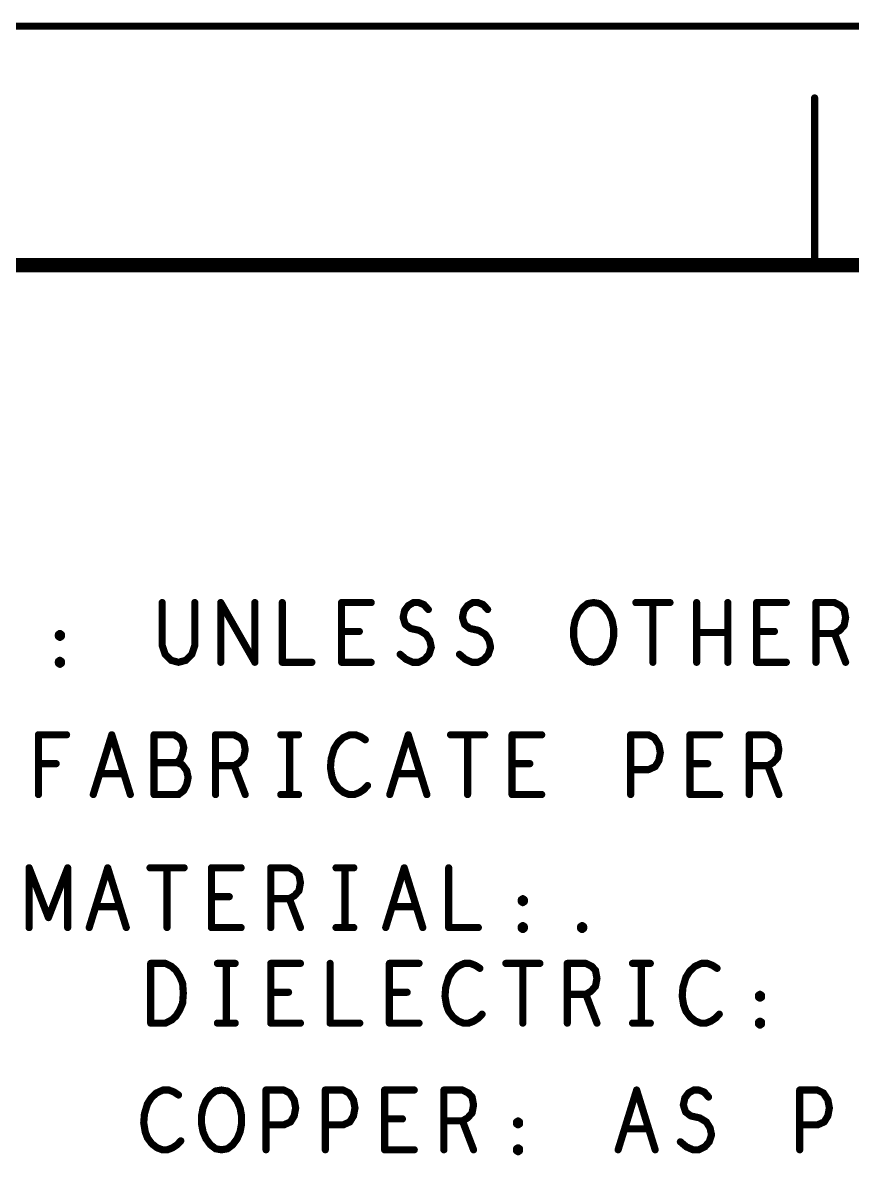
# Model space of a CAD drawing. Extents: x -14.2 to 19.9, y -5.2 to 16.9.
# Drawn here: x -11.556 to -9.821, y 14.49 to 16.86 of the extents above; entities that cross this region are included whole.
import ezdxf

# ---------------------------------------------------------------- set-up
doc = ezdxf.new("R2010")
doc.units = 0
doc.layers.get('0').update_dxf_attribs({"linetype": 'CONTINUOUS'})
doc.layers.add('FAB', color=2, linetype='CONTINUOUS')

# ---------------------------------------------------------------- blocks, each defined once
blk = doc.blocks.new('ROUND_105')
at = {"const_width": 0.0075}
blk.add_lwpolyline([(-0.00375, 0, 1), (0.00375, 0, 1)], format="xyb", close=True, dxfattribs=at)

msp = doc.modelspace()

# ---------------------------------------------------------------- linework, layer by layer
at = {"layer": 'FAB'}
for points, const_width in [([(-14.1499, 16.8528), (19.8501, 16.8528)], 0.015), ([(-9.8999, 16.3528), (-9.8999, 16.7028)], 0.015), ([(18.8501, 16.3528), (-13.1499, 16.3528)], 0.03), ([(-11.2642, 15.6468), (-11.2642, 15.5572)], 0.015), ([(-11.196, 15.5572), (-11.196, 15.6468)], 0.015), ([(-11.1417, 15.5218), (-11.1417, 15.6468)], 0.015), ([(-11.1417, 15.6468), (-11.0704, 15.5218)], 0.015), ([(-11.0704, 15.5218), (-11.0704, 15.6468)], 0.015), ([(-11.0131, 15.6468), (-11.0131, 15.5218)], 0.015), ([(-10.8891, 15.5218), (-10.8891, 15.6468)], 0.015), ([(-10.8891, 15.6468), (-10.8271, 15.6468)], 0.015), ([(-10.7573, 15.6301), (-10.7496, 15.6405)], 0.015), ([(-10.7496, 15.6405), (-10.7387, 15.6468)], 0.015), ([(-10.7387, 15.6468), (-10.7279, 15.6468)], 0.015), ([(-10.7279, 15.6468), (-10.717, 15.6426)], 0.015), ([(-10.717, 15.6426), (-10.7077, 15.6322)], 0.015), ([(-10.6333, 15.6301), (-10.6256, 15.6405)], 0.015), ([(-10.6256, 15.6405), (-10.6147, 15.6468)], 0.015), ([(-10.6147, 15.6468), (-10.6039, 15.6468)], 0.015), ([(-10.6039, 15.6468), (-10.593, 15.6426)], 0.015), ([(-10.593, 15.6426), (-10.5837, 15.6322)], 0.015), ([(-10.3946, 15.6239), (-10.3853, 15.6364)], 0.015), ([(-10.3853, 15.6364), (-10.3745, 15.6447)], 0.015), ([(-10.3745, 15.6447), (-10.3621, 15.6468)], 0.015), ([(-10.3621, 15.6468), (-10.3497, 15.6447)], 0.015), ([(-10.3497, 15.6447), (-10.3388, 15.6364)], 0.015), ([(-10.3388, 15.6364), (-10.3295, 15.6239)], 0.015), ([(-10.2737, 15.6468), (-10.2024, 15.6468)], 0.015), ([(-10.2381, 15.6468), (-10.2381, 15.5218)], 0.015), ([(-10.1466, 15.5218), (-10.1466, 15.6468)], 0.015), ([(-10.0815, 15.6468), (-10.0815, 15.5218)], 0.015), ([(-10.0211, 15.5218), (-10.0211, 15.6468)], 0.015), ([(-10.0211, 15.6468), (-9.9591, 15.6468)], 0.015), ([(-9.8971, 15.5218), (-9.8971, 15.6468)], 0.015), ([(-9.8971, 15.6468), (-9.8583, 15.6468)], 0.015), ([(-9.8583, 15.6468), (-9.8459, 15.6405)], 0.015), ([(-9.8459, 15.6405), (-9.8382, 15.6322)], 0.015), ([(-10.7604, 15.6155), (-10.7573, 15.6301)], 0.015), ([(-10.7558, 15.601), (-10.7604, 15.6155)], 0.015), ([(-10.6364, 15.6155), (-10.6333, 15.6301)], 0.015), ([(-10.6318, 15.601), (-10.6364, 15.6155)], 0.015), ([(-10.4008, 15.6093), (-10.3946, 15.6239)], 0.015), ([(-10.3295, 15.6239), (-10.3233, 15.6093)], 0.015), ([(-9.8382, 15.6322), (-9.8351, 15.6155)], 0.015), ([(-9.8351, 15.6155), (-9.8382, 15.5989)], 0.015), ([(-10.7449, 15.5926), (-10.7558, 15.601)], 0.015), ([(-10.7263, 15.5885), (-10.7449, 15.5926)], 0.015), ([(-10.7124, 15.5801), (-10.7263, 15.5885)], 0.015), ([(-10.6209, 15.5926), (-10.6318, 15.601)], 0.015), ([(-10.6023, 15.5885), (-10.6209, 15.5926)], 0.015), ([(-10.5884, 15.5801), (-10.6023, 15.5885)], 0.015), ([(-10.4039, 15.5926), (-10.4008, 15.6093)], 0.015), ([(-10.4039, 15.576), (-10.4039, 15.5926)], 0.015), ([(-10.3233, 15.6093), (-10.3202, 15.5926)], 0.015), ([(-10.3202, 15.5926), (-10.3202, 15.576)], 0.015), ([(-9.8475, 15.5885), (-9.8583, 15.5822)], 0.015), ([(-9.8382, 15.5989), (-9.8475, 15.5885)], 0.015), ([(-11.4812, 15.5801), (-11.4781, 15.5822)], 0.015), ([(-11.4812, 15.576), (-11.4812, 15.5801)], 0.015), ([(-11.4781, 15.5739), (-11.4812, 15.576)], 0.015), ([(-11.4781, 15.5822), (-11.475, 15.5801)], 0.015), ([(-11.475, 15.576), (-11.4781, 15.5739)], 0.015), ([(-11.475, 15.5801), (-11.475, 15.576)], 0.015), ([(-10.8519, 15.5864), (-10.8891, 15.5864)], 0.015), ([(-10.7046, 15.5676), (-10.7124, 15.5801)], 0.015), ([(-10.7015, 15.5531), (-10.7046, 15.5676)], 0.015), ([(-10.5806, 15.5676), (-10.5884, 15.5801)], 0.015), ([(-10.5775, 15.5531), (-10.5806, 15.5676)], 0.015), ([(-10.4008, 15.5593), (-10.4039, 15.576)], 0.015), ([(-10.3202, 15.576), (-10.3233, 15.5593)], 0.015), ([(-10.0815, 15.5843), (-10.1466, 15.5843)], 0.015), ([(-9.9839, 15.5864), (-10.0211, 15.5864)], 0.015), ([(-9.8583, 15.5822), (-9.8971, 15.5822)], 0.015), ([(-9.8583, 15.5822), (-9.8351, 15.5218)], 0.015), ([(-11.2642, 15.5572), (-11.258, 15.5385)], 0.015), ([(-11.2022, 15.5385), (-11.196, 15.5572)], 0.015), ([(-10.7062, 15.5385), (-10.7015, 15.5531)], 0.015), ([(-10.5822, 15.5385), (-10.5775, 15.5531)], 0.015), ([(-10.3946, 15.5447), (-10.4008, 15.5593)], 0.015), ([(-10.3853, 15.5322), (-10.3946, 15.5447)], 0.015), ([(-10.3295, 15.5447), (-10.3388, 15.5322)], 0.015), ([(-10.3233, 15.5593), (-10.3295, 15.5447)], 0.015), ([(-11.4812, 15.5239), (-11.4781, 15.526)], 0.015), ([(-11.4812, 15.5197), (-11.4812, 15.5239)], 0.015), ([(-11.4781, 15.5176), (-11.4812, 15.5197)], 0.015), ([(-11.4781, 15.526), (-11.475, 15.5239)], 0.015), ([(-11.475, 15.5197), (-11.4781, 15.5176)], 0.015), ([(-11.475, 15.5239), (-11.475, 15.5197)], 0.015), ([(-11.258, 15.5385), (-11.2456, 15.526)], 0.015), ([(-11.2456, 15.526), (-11.2301, 15.5218)], 0.015), ([(-11.2301, 15.5218), (-11.2146, 15.526)], 0.015), ([(-11.2146, 15.526), (-11.2022, 15.5385)], 0.015), ([(-11.0131, 15.5218), (-10.9511, 15.5218)], 0.015), ([(-10.8271, 15.5218), (-10.8891, 15.5218)], 0.015), ([(-10.7666, 15.5385), (-10.7542, 15.528)], 0.015), ([(-10.7542, 15.528), (-10.7403, 15.5218)], 0.015), ([(-10.7403, 15.5218), (-10.7279, 15.5218)], 0.015), ([(-10.7279, 15.5218), (-10.7155, 15.528)], 0.015), ([(-10.7155, 15.528), (-10.7062, 15.5385)], 0.015), ([(-10.6426, 15.5385), (-10.6302, 15.528)], 0.015), ([(-10.6302, 15.528), (-10.6163, 15.5218)], 0.015), ([(-10.6163, 15.5218), (-10.6039, 15.5218)], 0.015), ([(-10.6039, 15.5218), (-10.5915, 15.528)], 0.015), ([(-10.5915, 15.528), (-10.5822, 15.5385)], 0.015), ([(-10.3745, 15.5239), (-10.3853, 15.5322)], 0.015), ([(-10.3621, 15.5218), (-10.3745, 15.5239)], 0.015), ([(-10.3497, 15.5239), (-10.3621, 15.5218)], 0.015), ([(-10.3388, 15.5322), (-10.3497, 15.5239)], 0.015), ([(-9.9591, 15.5218), (-10.0211, 15.5218)], 0.015), ([(-11.523, 15.2451), (-11.523, 15.3701)], 0.015), ([(-11.523, 15.3701), (-11.4641, 15.3701)], 0.015), ([(-11.4083, 15.2451), (-11.3696, 15.3701)], 0.015), ([(-11.3696, 15.3701), (-11.3308, 15.2451)], 0.015), ([(-11.2394, 15.3701), (-11.2812, 15.3701)], 0.015), ([(-11.2812, 15.3701), (-11.2812, 15.2451)], 0.015), ([(-11.2285, 15.3639), (-11.2394, 15.3701)], 0.015), ([(-11.2223, 15.3555), (-11.2285, 15.3639)], 0.015), ([(-11.2192, 15.343), (-11.2223, 15.3555)], 0.015), ([(-11.1526, 15.2451), (-11.1526, 15.3701)], 0.015), ([(-11.1526, 15.3701), (-11.1138, 15.3701)], 0.015), ([(-11.1138, 15.3701), (-11.1014, 15.3639)], 0.015), ([(-11.1014, 15.3639), (-11.0937, 15.3555)], 0.015), ([(-11.0937, 15.3555), (-11.0906, 15.3389)], 0.015), ([(-11.0162, 15.3701), (-10.979, 15.3701)], 0.015), ([(-10.9976, 15.3701), (-10.9976, 15.2451)], 0.015), ([(-10.8968, 15.3535), (-10.9046, 15.341)], 0.015), ([(-10.886, 15.3639), (-10.8968, 15.3535)], 0.015), ([(-10.872, 15.3701), (-10.886, 15.3639)], 0.015), ([(-10.8596, 15.3701), (-10.872, 15.3701)], 0.015), ([(-10.8488, 15.366), (-10.8596, 15.3701)], 0.015), ([(-10.8395, 15.3597), (-10.8488, 15.366)], 0.015), ([(-10.7883, 15.2451), (-10.7496, 15.3701)], 0.015), ([(-10.7496, 15.3701), (-10.7108, 15.2451)], 0.015), ([(-10.6612, 15.3701), (-10.5899, 15.3701)], 0.015), ([(-10.6256, 15.3701), (-10.6256, 15.2451)], 0.015), ([(-10.5326, 15.2451), (-10.5326, 15.3701)], 0.015), ([(-10.5326, 15.3701), (-10.4706, 15.3701)], 0.015), ([(-10.2846, 15.2451), (-10.2846, 15.3701)], 0.015), ([(-10.2846, 15.3701), (-10.2474, 15.3701)], 0.015), ([(-10.2474, 15.3701), (-10.235, 15.3639)], 0.015), ([(-10.235, 15.3639), (-10.2257, 15.3493)], 0.015), ([(-10.1606, 15.2451), (-10.1606, 15.3701)], 0.015), ([(-10.1606, 15.3701), (-10.0986, 15.3701)], 0.015), ([(-10.0366, 15.2451), (-10.0366, 15.3701)], 0.015), ([(-10.0366, 15.3701), (-9.9978, 15.3701)], 0.015), ([(-9.9978, 15.3701), (-9.9854, 15.3639)], 0.015), ([(-9.9854, 15.3639), (-9.9777, 15.3555)], 0.015), ([(-9.9777, 15.3555), (-9.9746, 15.3389)], 0.015), ([(-11.227, 15.318), (-11.2223, 15.3285)], 0.015), ([(-11.2223, 15.3285), (-11.2192, 15.343)], 0.015), ([(-11.0906, 15.3389), (-11.0937, 15.3222)], 0.015), ([(-10.9046, 15.341), (-10.9108, 15.3201)], 0.015), ([(-10.2257, 15.3493), (-10.2226, 15.3326)], 0.015), ([(-10.2226, 15.3326), (-10.2257, 15.316)], 0.015), ([(-9.9746, 15.3389), (-9.9777, 15.3222)], 0.015), ([(-11.4858, 15.3097), (-11.523, 15.3097)], 0.015), ([(-11.2332, 15.3118), (-11.2812, 15.3118)], 0.015), ([(-11.2332, 15.3118), (-11.227, 15.318)], 0.015), ([(-11.2223, 15.3076), (-11.2332, 15.3118)], 0.015), ([(-11.213, 15.2951), (-11.2223, 15.3076)], 0.015), ([(-11.1138, 15.3055), (-11.1526, 15.3055)], 0.015), ([(-11.103, 15.3118), (-11.1138, 15.3055)], 0.015), ([(-11.1138, 15.3055), (-11.0906, 15.2451)], 0.015), ([(-11.0937, 15.3222), (-11.103, 15.3118)], 0.015), ([(-10.9108, 15.3201), (-10.9123, 15.3014)], 0.015), ([(-10.4954, 15.3097), (-10.5326, 15.3097)], 0.015), ([(-10.2334, 15.3035), (-10.2474, 15.2972)], 0.015), ([(-10.2257, 15.316), (-10.2334, 15.3035)], 0.015), ([(-10.1234, 15.3097), (-10.1606, 15.3097)], 0.015), ([(-9.9978, 15.3055), (-10.0366, 15.3055)], 0.015), ([(-9.987, 15.3118), (-9.9978, 15.3055)], 0.015), ([(-9.9978, 15.3055), (-9.9746, 15.2451)], 0.015), ([(-9.9777, 15.3222), (-9.987, 15.3118)], 0.015), ([(-11.3448, 15.2889), (-11.3944, 15.2889)], 0.015), ([(-11.2099, 15.2805), (-11.213, 15.2951)], 0.015), ([(-11.213, 15.266), (-11.2099, 15.2805)], 0.015), ([(-10.9123, 15.3014), (-10.9092, 15.2826)], 0.015), ([(-10.9092, 15.2826), (-10.9046, 15.2701)], 0.015), ([(-10.7248, 15.2889), (-10.7744, 15.2889)], 0.015), ([(-10.2474, 15.2972), (-10.2846, 15.2972)], 0.015), ([(-11.2192, 15.2535), (-11.213, 15.266)], 0.015), ([(-10.9046, 15.2701), (-10.8953, 15.2576)], 0.015), ([(-10.8953, 15.2576), (-10.8844, 15.2493)], 0.015), ([(-10.8426, 15.2555), (-10.8348, 15.2639)], 0.015), ([(-11.2812, 15.2451), (-11.2301, 15.2451)], 0.015), ([(-11.2301, 15.2451), (-11.2192, 15.2535)], 0.015), ([(-11.0162, 15.2451), (-10.979, 15.2451)], 0.015), ([(-10.8844, 15.2493), (-10.8736, 15.2451)], 0.015), ([(-10.8736, 15.2451), (-10.8627, 15.2451)], 0.015), ([(-10.8627, 15.2451), (-10.8519, 15.2493)], 0.015), ([(-10.8519, 15.2493), (-10.8426, 15.2555)], 0.015), ([(-10.4706, 15.2451), (-10.5326, 15.2451)], 0.015), ([(-10.0986, 15.2451), (-10.1606, 15.2451)], 0.015), ([(-11.5424, 14.9668), (-11.5424, 15.0918)], 0.015), ([(-11.5424, 15.0918), (-11.5021, 14.9876)], 0.015), ([(-11.5021, 14.9876), (-11.4618, 15.0918)], 0.015), ([(-11.4618, 15.0918), (-11.4618, 14.9668)], 0.015), ([(-11.4168, 14.9668), (-11.3781, 15.0918)], 0.015), ([(-11.3781, 15.0918), (-11.3393, 14.9668)], 0.015), ([(-11.2897, 15.0918), (-11.2184, 15.0918)], 0.015), ([(-11.2541, 15.0918), (-11.2541, 14.9668)], 0.015), ([(-11.1611, 14.9668), (-11.1611, 15.0918)], 0.015), ([(-11.1611, 15.0918), (-11.0991, 15.0918)], 0.015), ([(-11.0371, 14.9668), (-11.0371, 15.0918)], 0.015), ([(-11.0371, 15.0918), (-10.9983, 15.0918)], 0.015), ([(-10.9983, 15.0918), (-10.9859, 15.0855)], 0.015), ([(-10.9007, 15.0918), (-10.8635, 15.0918)], 0.015), ([(-10.8821, 15.0918), (-10.8821, 14.9668)], 0.015), ([(-10.7968, 14.9668), (-10.7581, 15.0918)], 0.015), ([(-10.7581, 15.0918), (-10.7193, 14.9668)], 0.015), ([(-10.6651, 15.0918), (-10.6651, 14.9668)], 0.015), ([(-10.9859, 15.0855), (-10.9782, 15.0772)], 0.015), ([(-10.9782, 15.0772), (-10.9751, 15.0605)], 0.015), ([(-10.9782, 15.0439), (-10.9875, 15.0335)], 0.015), ([(-10.9751, 15.0605), (-10.9782, 15.0439)], 0.015), ([(-11.1239, 15.0314), (-11.1611, 15.0314)], 0.015), ([(-10.9983, 15.0272), (-11.0371, 15.0272)], 0.015), ([(-10.9875, 15.0335), (-10.9983, 15.0272)], 0.015), ([(-10.9983, 15.0272), (-10.9751, 14.9668)], 0.015), ([(-10.5132, 15.0251), (-10.5101, 15.0272)], 0.015), ([(-10.5132, 15.021), (-10.5132, 15.0251)], 0.015), ([(-10.5101, 15.0189), (-10.5132, 15.021)], 0.015), ([(-10.5101, 15.0272), (-10.507, 15.0251)], 0.015), ([(-10.507, 15.021), (-10.5101, 15.0189)], 0.015), ([(-10.507, 15.0251), (-10.507, 15.021)], 0.015), ([(-11.3533, 15.0105), (-11.4029, 15.0105)], 0.015), ([(-10.7333, 15.0105), (-10.7829, 15.0105)], 0.015), ([(-11.0991, 14.9668), (-11.1611, 14.9668)], 0.015), ([(-10.9007, 14.9668), (-10.8635, 14.9668)], 0.015), ([(-10.6651, 14.9668), (-10.6031, 14.9668)], 0.015), ([(-10.5132, 14.9689), (-10.5101, 14.971)], 0.015), ([(-10.5132, 14.9647), (-10.5132, 14.9689)], 0.015), ([(-10.5101, 14.9626), (-10.5132, 14.9647)], 0.015), ([(-10.5101, 14.971), (-10.507, 14.9689)], 0.015), ([(-10.507, 14.9647), (-10.5101, 14.9626)], 0.015), ([(-10.507, 14.9689), (-10.507, 14.9647)], 0.015), ([(-10.3892, 14.9689), (-10.3861, 14.971)], 0.015), ([(-10.3892, 14.9647), (-10.3892, 14.9689)], 0.015), ([(-10.3861, 14.9626), (-10.3892, 14.9647)], 0.015), ([(-10.3861, 14.971), (-10.383, 14.9689)], 0.015), ([(-10.383, 14.9647), (-10.3861, 14.9626)], 0.015), ([(-10.383, 14.9689), (-10.383, 14.9647)], 0.015), ([(-11.2882, 14.7668), (-11.2882, 14.8918)], 0.015), ([(-11.2882, 14.8918), (-11.2572, 14.8918)], 0.015), ([(-11.2572, 14.8918), (-11.2448, 14.8855)], 0.015), ([(-11.2448, 14.8855), (-11.2355, 14.8772)], 0.015), ([(-11.2355, 14.8772), (-11.2277, 14.8647)], 0.015), ([(-11.1487, 14.8918), (-11.1115, 14.8918)], 0.015), ([(-11.1301, 14.8918), (-11.1301, 14.7668)], 0.015), ([(-11.0371, 14.7668), (-11.0371, 14.8918)], 0.015), ([(-11.0371, 14.8918), (-10.9751, 14.8918)], 0.015), ([(-10.9131, 14.8918), (-10.9131, 14.7668)], 0.015), ([(-10.7891, 14.7668), (-10.7891, 14.8918)], 0.015), ([(-10.7891, 14.8918), (-10.7271, 14.8918)], 0.015), ([(-10.6465, 14.8855), (-10.6573, 14.8751)], 0.015), ([(-10.6325, 14.8918), (-10.6465, 14.8855)], 0.015), ([(-10.6201, 14.8918), (-10.6325, 14.8918)], 0.015), ([(-10.6093, 14.8876), (-10.6201, 14.8918)], 0.015), ([(-10.6, 14.8814), (-10.6093, 14.8876)], 0.015), ([(-10.5457, 14.8918), (-10.4744, 14.8918)], 0.015), ([(-10.5101, 14.8918), (-10.5101, 14.7668)], 0.015), ([(-10.4171, 14.7668), (-10.4171, 14.8918)], 0.015), ([(-10.4171, 14.8918), (-10.3783, 14.8918)], 0.015), ([(-10.3783, 14.8918), (-10.3659, 14.8855)], 0.015), ([(-10.3659, 14.8855), (-10.3582, 14.8772)], 0.015), ([(-10.3582, 14.8772), (-10.3551, 14.8605)], 0.015), ([(-10.2807, 14.8918), (-10.2435, 14.8918)], 0.015), ([(-10.2621, 14.8918), (-10.2621, 14.7668)], 0.015), ([(-10.1505, 14.8855), (-10.1613, 14.8751)], 0.015), ([(-10.1365, 14.8918), (-10.1505, 14.8855)], 0.015), ([(-10.1241, 14.8918), (-10.1365, 14.8918)], 0.015), ([(-10.1133, 14.8876), (-10.1241, 14.8918)], 0.015), ([(-10.104, 14.8814), (-10.1133, 14.8876)], 0.015), ([(-11.2277, 14.8647), (-11.2215, 14.8501)], 0.015), ([(-10.6651, 14.8626), (-10.6713, 14.8418)], 0.015), ([(-10.6573, 14.8751), (-10.6651, 14.8626)], 0.015), ([(-10.3551, 14.8605), (-10.3582, 14.8439)], 0.015), ([(-10.1691, 14.8626), (-10.1753, 14.8418)], 0.015), ([(-10.1613, 14.8751), (-10.1691, 14.8626)], 0.015), ([(-11.2215, 14.8501), (-11.22, 14.8293)], 0.015), ([(-10.9999, 14.8314), (-11.0371, 14.8314)], 0.015), ([(-10.7519, 14.8314), (-10.7891, 14.8314)], 0.015), ([(-10.6713, 14.8418), (-10.6728, 14.823)], 0.015), ([(-10.3675, 14.8335), (-10.3783, 14.8272)], 0.015), ([(-10.3582, 14.8439), (-10.3675, 14.8335)], 0.015), ([(-10.1753, 14.8418), (-10.1768, 14.823)], 0.015), ([(-11.2215, 14.8085), (-11.2277, 14.7939)], 0.015), ([(-11.22, 14.8293), (-11.2215, 14.8085)], 0.015), ([(-10.6728, 14.823), (-10.6697, 14.8043)], 0.015), ([(-10.3783, 14.8272), (-10.4171, 14.8272)], 0.015), ([(-10.3783, 14.8272), (-10.3551, 14.7668)], 0.015), ([(-10.1768, 14.823), (-10.1737, 14.8043)], 0.015), ([(-10.0172, 14.8251), (-10.0141, 14.8272)], 0.015), ([(-10.0172, 14.821), (-10.0172, 14.8251)], 0.015), ([(-10.0141, 14.8189), (-10.0172, 14.821)], 0.015), ([(-10.0141, 14.8272), (-10.011, 14.8251)], 0.015), ([(-10.011, 14.821), (-10.0141, 14.8189)], 0.015), ([(-10.011, 14.8251), (-10.011, 14.821)], 0.015), ([(-11.2277, 14.7939), (-11.2355, 14.7814)], 0.015), ([(-10.6697, 14.8043), (-10.6651, 14.7918)], 0.015), ([(-10.6651, 14.7918), (-10.6558, 14.7793)], 0.015), ([(-10.6031, 14.7772), (-10.5953, 14.7855)], 0.015), ([(-10.1737, 14.8043), (-10.1691, 14.7918)], 0.015), ([(-10.1691, 14.7918), (-10.1598, 14.7793)], 0.015), ([(-10.1071, 14.7772), (-10.0993, 14.7855)], 0.015), ([(-11.2572, 14.7668), (-11.2882, 14.7668)], 0.015), ([(-11.2448, 14.773), (-11.2572, 14.7668)], 0.015), ([(-11.2355, 14.7814), (-11.2448, 14.773)], 0.015), ([(-11.1487, 14.7668), (-11.1115, 14.7668)], 0.015), ([(-10.9751, 14.7668), (-11.0371, 14.7668)], 0.015), ([(-10.9131, 14.7668), (-10.8511, 14.7668)], 0.015), ([(-10.7271, 14.7668), (-10.7891, 14.7668)], 0.015), ([(-10.6558, 14.7793), (-10.6449, 14.771)], 0.015), ([(-10.6449, 14.771), (-10.6341, 14.7668)], 0.015), ([(-10.6341, 14.7668), (-10.6232, 14.7668)], 0.015), ([(-10.6232, 14.7668), (-10.6124, 14.771)], 0.015), ([(-10.6124, 14.771), (-10.6031, 14.7772)], 0.015), ([(-10.2807, 14.7668), (-10.2435, 14.7668)], 0.015), ([(-10.1598, 14.7793), (-10.1489, 14.771)], 0.015), ([(-10.1489, 14.771), (-10.1381, 14.7668)], 0.015), ([(-10.1381, 14.7668), (-10.1272, 14.7668)], 0.015), ([(-10.1272, 14.7668), (-10.1164, 14.771)], 0.015), ([(-10.1164, 14.771), (-10.1071, 14.7772)], 0.015), ([(-10.0172, 14.7689), (-10.0141, 14.771)], 0.015), ([(-10.0172, 14.7647), (-10.0172, 14.7689)], 0.015), ([(-10.0141, 14.7626), (-10.0172, 14.7647)], 0.015), ([(-10.0141, 14.771), (-10.011, 14.7689)], 0.015), ([(-10.011, 14.7647), (-10.0141, 14.7626)], 0.015), ([(-10.011, 14.7689), (-10.011, 14.7647)], 0.015), ([(-11.2765, 14.6205), (-11.2873, 14.6101)], 0.015), ([(-11.2625, 14.6268), (-11.2765, 14.6205)], 0.015), ([(-11.2501, 14.6268), (-11.2625, 14.6268)], 0.015), ([(-11.2393, 14.6226), (-11.2501, 14.6268)], 0.015), ([(-11.23, 14.6164), (-11.2393, 14.6226)], 0.015), ([(-11.1726, 14.6039), (-11.1633, 14.6164)], 0.015), ([(-11.1633, 14.6164), (-11.1525, 14.6247)], 0.015), ([(-11.1525, 14.6247), (-11.1401, 14.6268)], 0.015), ([(-11.1401, 14.6268), (-11.1277, 14.6247)], 0.015), ([(-11.1277, 14.6247), (-11.1168, 14.6164)], 0.015), ([(-11.1168, 14.6164), (-11.1075, 14.6039)], 0.015), ([(-11.0471, 14.5018), (-11.0471, 14.6268)], 0.015), ([(-11.0471, 14.6268), (-11.0099, 14.6268)], 0.015), ([(-11.0099, 14.6268), (-10.9975, 14.6205)], 0.015), ([(-10.9975, 14.6205), (-10.9882, 14.606)], 0.015), ([(-10.9231, 14.5018), (-10.9231, 14.6268)], 0.015), ([(-10.9231, 14.6268), (-10.8859, 14.6268)], 0.015), ([(-10.8859, 14.6268), (-10.8735, 14.6205)], 0.015), ([(-10.8735, 14.6205), (-10.8642, 14.606)], 0.015), ([(-10.7991, 14.5018), (-10.7991, 14.6268)], 0.015), ([(-10.7991, 14.6268), (-10.7371, 14.6268)], 0.015), ([(-10.6751, 14.5018), (-10.6751, 14.6268)], 0.015), ([(-10.6751, 14.6268), (-10.6363, 14.6268)], 0.015), ([(-10.6363, 14.6268), (-10.6239, 14.6205)], 0.015), ([(-10.6239, 14.6205), (-10.6162, 14.6122)], 0.015), ([(-10.3108, 14.5018), (-10.2721, 14.6268)], 0.015), ([(-10.2721, 14.6268), (-10.2333, 14.5018)], 0.015), ([(-10.1713, 14.6101), (-10.1636, 14.6205)], 0.015), ([(-10.1636, 14.6205), (-10.1527, 14.6268)], 0.015), ([(-10.1527, 14.6268), (-10.1419, 14.6268)], 0.015), ([(-10.1419, 14.6268), (-10.131, 14.6226)], 0.015), ([(-10.131, 14.6226), (-10.1217, 14.6122)], 0.015), ([(-9.9311, 14.5018), (-9.9311, 14.6268)], 0.015), ([(-9.9311, 14.6268), (-9.8939, 14.6268)], 0.015), ([(-9.8939, 14.6268), (-9.8815, 14.6205)], 0.015), ([(-9.8815, 14.6205), (-9.8722, 14.606)], 0.015), ([(-11.2951, 14.5976), (-11.3013, 14.5768)], 0.015), ([(-11.2873, 14.6101), (-11.2951, 14.5976)], 0.015), ([(-11.1788, 14.5893), (-11.1726, 14.6039)], 0.015), ([(-11.1075, 14.6039), (-11.1013, 14.5893)], 0.015), ([(-10.9882, 14.606), (-10.9851, 14.5893)], 0.015), ([(-10.8642, 14.606), (-10.8611, 14.5893)], 0.015), ([(-10.6162, 14.6122), (-10.6131, 14.5955)], 0.015), ([(-10.6131, 14.5955), (-10.6162, 14.5789)], 0.015), ([(-10.1744, 14.5955), (-10.1713, 14.6101)], 0.015), ([(-10.1698, 14.581), (-10.1744, 14.5955)], 0.015), ([(-9.8722, 14.606), (-9.8691, 14.5893)], 0.015), ([(-11.3013, 14.5768), (-11.3028, 14.558)], 0.015), ([(-11.1819, 14.5726), (-11.1788, 14.5893)], 0.015), ([(-11.1819, 14.556), (-11.1819, 14.5726)], 0.015), ([(-11.1013, 14.5893), (-11.0982, 14.5726)], 0.015), ([(-11.0982, 14.5726), (-11.0982, 14.556)], 0.015), ([(-10.9882, 14.5726), (-10.9959, 14.5601)], 0.015), ([(-10.9851, 14.5893), (-10.9882, 14.5726)], 0.015), ([(-10.8642, 14.5726), (-10.8719, 14.5601)], 0.015), ([(-10.8611, 14.5893), (-10.8642, 14.5726)], 0.015), ([(-10.6162, 14.5789), (-10.6255, 14.5685)], 0.015), ([(-10.1589, 14.5726), (-10.1698, 14.581)], 0.015), ([(-10.1403, 14.5685), (-10.1589, 14.5726)], 0.015), ([(-9.8722, 14.5726), (-9.8799, 14.5601)], 0.015), ([(-9.8691, 14.5893), (-9.8722, 14.5726)], 0.015), ([(-11.3028, 14.558), (-11.2997, 14.5393)], 0.015), ([(-11.1788, 14.5393), (-11.1819, 14.556)], 0.015), ([(-11.0982, 14.556), (-11.1013, 14.5393)], 0.015), ([(-11.0099, 14.5539), (-11.0471, 14.5539)], 0.015), ([(-10.9959, 14.5601), (-11.0099, 14.5539)], 0.015), ([(-10.8859, 14.5539), (-10.9231, 14.5539)], 0.015), ([(-10.8719, 14.5601), (-10.8859, 14.5539)], 0.015), ([(-10.7619, 14.5664), (-10.7991, 14.5664)], 0.015), ([(-10.6363, 14.5622), (-10.6751, 14.5622)], 0.015), ([(-10.6255, 14.5685), (-10.6363, 14.5622)], 0.015), ([(-10.6363, 14.5622), (-10.6131, 14.5018)], 0.015), ([(-10.5232, 14.5601), (-10.5201, 14.5622)], 0.015), ([(-10.5232, 14.556), (-10.5232, 14.5601)], 0.015), ([(-10.5201, 14.5539), (-10.5232, 14.556)], 0.015), ([(-10.5201, 14.5622), (-10.517, 14.5601)], 0.015), ([(-10.517, 14.556), (-10.5201, 14.5539)], 0.015), ([(-10.517, 14.5601), (-10.517, 14.556)], 0.015), ([(-10.2473, 14.5455), (-10.2969, 14.5455)], 0.015), ([(-10.1264, 14.5601), (-10.1403, 14.5685)], 0.015), ([(-10.1186, 14.5476), (-10.1264, 14.5601)], 0.015), ([(-10.1155, 14.5331), (-10.1186, 14.5476)], 0.015), ([(-9.8939, 14.5539), (-9.9311, 14.5539)], 0.015), ([(-9.8799, 14.5601), (-9.8939, 14.5539)], 0.015), ([(-11.2997, 14.5393), (-11.2951, 14.5268)], 0.015), ([(-11.2951, 14.5268), (-11.2858, 14.5143)], 0.015), ([(-11.1726, 14.5247), (-11.1788, 14.5393)], 0.015), ([(-11.1633, 14.5122), (-11.1726, 14.5247)], 0.015), ([(-11.1075, 14.5247), (-11.1168, 14.5122)], 0.015), ([(-11.1013, 14.5393), (-11.1075, 14.5247)], 0.015), ([(-10.1202, 14.5185), (-10.1155, 14.5331)], 0.015), ([(-11.2858, 14.5143), (-11.2749, 14.506)], 0.015), ([(-11.2749, 14.506), (-11.2641, 14.5018)], 0.015), ([(-11.2641, 14.5018), (-11.2532, 14.5018)], 0.015), ([(-11.2532, 14.5018), (-11.2424, 14.506)], 0.015), ([(-11.2424, 14.506), (-11.2331, 14.5122)], 0.015), ([(-11.2331, 14.5122), (-11.2253, 14.5205)], 0.015), ([(-11.1525, 14.5039), (-11.1633, 14.5122)], 0.015), ([(-11.1401, 14.5018), (-11.1525, 14.5039)], 0.015), ([(-11.1277, 14.5039), (-11.1401, 14.5018)], 0.015), ([(-11.1168, 14.5122), (-11.1277, 14.5039)], 0.015), ([(-10.7371, 14.5018), (-10.7991, 14.5018)], 0.015), ([(-10.5232, 14.5039), (-10.5201, 14.506)], 0.015), ([(-10.5232, 14.4997), (-10.5232, 14.5039)], 0.015), ([(-10.5201, 14.4976), (-10.5232, 14.4997)], 0.015), ([(-10.5201, 14.506), (-10.517, 14.5039)], 0.015), ([(-10.517, 14.4997), (-10.5201, 14.4976)], 0.015), ([(-10.517, 14.5039), (-10.517, 14.4997)], 0.015), ([(-10.1806, 14.5185), (-10.1682, 14.508)], 0.015), ([(-10.1682, 14.508), (-10.1543, 14.5018)], 0.015), ([(-10.1543, 14.5018), (-10.1419, 14.5018)], 0.015), ([(-10.1419, 14.5018), (-10.1295, 14.508)], 0.015), ([(-10.1295, 14.508), (-10.1202, 14.5185)], 0.015)]:
    msp.add_lwpolyline(points, dxfattribs=dict(at, const_width=const_width))

# ---------------------------------------------------------------- block references
for p in [(-9.8999, 16.7028), (-9.8999, 16.3528), (-11.2642, 15.6468), (-11.196, 15.6468), (-11.1417, 15.6468), (-11.1417, 15.6468), (-11.0704, 15.6468), (-11.0131, 15.6468), (-10.8891, 15.6468), (-10.8891, 15.6468), (-10.8271, 15.6468), (-10.7496, 15.6405), (-10.7496, 15.6405), (-10.7387, 15.6468), (-10.7387, 15.6468), (-10.7279, 15.6468), (-10.7279, 15.6468), (-10.717, 15.6426), (-10.717, 15.6426), (-10.6256, 15.6405), (-10.6256, 15.6405), (-10.6147, 15.6468), (-10.6147, 15.6468), (-10.6039, 15.6468), (-10.6039, 15.6468), (-10.593, 15.6426), (-10.593, 15.6426), (-10.3853, 15.6364), (-10.3853, 15.6364), (-10.3745, 15.6447), (-10.3745, 15.6447), (-10.3621, 15.6468), (-10.3621, 15.6468), (-10.3497, 15.6447), (-10.3497, 15.6447), (-10.3388, 15.6364), (-10.3388, 15.6364), (-10.2737, 15.6468), (-10.2381, 15.6468), (-10.2024, 15.6468), (-10.1466, 15.6468), (-10.0815, 15.6468), (-10.0211, 15.6468), (-10.0211, 15.6468), (-9.9591, 15.6468), (-9.8971, 15.6468), (-9.8971, 15.6468), (-9.8583, 15.6468), (-9.8583, 15.6468), (-9.8459, 15.6405), (-9.8459, 15.6405), (-10.7604, 15.6155), (-10.7604, 15.6155), (-10.7573, 15.6301), (-10.7573, 15.6301), (-10.7077, 15.6322), (-10.6364, 15.6155), (-10.6364, 15.6155), (-10.6333, 15.6301), (-10.6333, 15.6301), (-10.5837, 15.6322), (-10.3946, 15.6239), (-10.3946, 15.6239), (-10.3295, 15.6239), (-10.3295, 15.6239), (-9.8382, 15.6322), (-9.8382, 15.6322), (-9.8351, 15.6155), (-9.8351, 15.6155), (-10.7558, 15.601), (-10.7558, 15.601), (-10.7449, 15.5926), (-10.7449, 15.5926), (-10.7263, 15.5885), (-10.7263, 15.5885), (-10.6318, 15.601), (-10.6318, 15.601), (-10.6209, 15.5926), (-10.6209, 15.5926), (-10.6023, 15.5885), (-10.6023, 15.5885), (-10.4039, 15.5926), (-10.4039, 15.5926), (-10.4008, 15.6093), (-10.4008, 15.6093), (-10.3233, 15.6093), (-10.3233, 15.6093), (-10.3202, 15.5926), (-10.3202, 15.5926), (-9.8475, 15.5885), (-9.8475, 15.5885), (-9.8382, 15.5989), (-9.8382, 15.5989), (-11.4812, 15.5801), (-11.4812, 15.5801), (-11.4812, 15.576), (-11.4812, 15.576), (-11.4781, 15.5822), (-11.4781, 15.5822), (-11.4781, 15.5739), (-11.4781, 15.5739), (-11.475, 15.5801), (-11.475, 15.5801), (-11.475, 15.576), (-11.475, 15.576), (-10.8891, 15.5864), (-10.8519, 15.5864), (-10.7124, 15.5801), (-10.7124, 15.5801), (-10.7046, 15.5676), (-10.7046, 15.5676), (-10.5884, 15.5801), (-10.5884, 15.5801), (-10.5806, 15.5676), (-10.5806, 15.5676), (-10.4039, 15.576), (-10.4039, 15.576), (-10.3202, 15.576), (-10.3202, 15.576), (-10.1466, 15.5843), (-10.0815, 15.5843), (-10.0211, 15.5864), (-9.9839, 15.5864), (-9.8971, 15.5822), (-9.8583, 15.5822), (-9.8583, 15.5822), (-9.8583, 15.5822), (-11.2642, 15.5572), (-11.2642, 15.5572), (-11.196, 15.5572), (-11.196, 15.5572), (-10.7015, 15.5531), (-10.7015, 15.5531), (-10.5775, 15.5531), (-10.5775, 15.5531), (-10.4008, 15.5593), (-10.4008, 15.5593), (-10.3946, 15.5447), (-10.3946, 15.5447), (-10.3295, 15.5447), (-10.3295, 15.5447), (-10.3233, 15.5593), (-10.3233, 15.5593), (-11.4812, 15.5239), (-11.4812, 15.5239), (-11.4812, 15.5197), (-11.4812, 15.5197), (-11.4781, 15.526), (-11.4781, 15.526), (-11.4781, 15.5176), (-11.4781, 15.5176), (-11.475, 15.5239), (-11.475, 15.5239), (-11.475, 15.5197), (-11.475, 15.5197), (-11.258, 15.5385), (-11.258, 15.5385), (-11.2456, 15.526), (-11.2456, 15.526), (-11.2301, 15.5218), (-11.2301, 15.5218), (-11.2146, 15.526), (-11.2146, 15.526), (-11.2022, 15.5385), (-11.2022, 15.5385), (-11.1417, 15.5218), (-11.0704, 15.5218), (-11.0704, 15.5218), (-11.0131, 15.5218), (-11.0131, 15.5218), (-10.9511, 15.5218), (-10.8891, 15.5218), (-10.8891, 15.5218), (-10.8271, 15.5218), (-10.7666, 15.5385), (-10.7542, 15.528), (-10.7542, 15.528), (-10.7403, 15.5218), (-10.7403, 15.5218), (-10.7279, 15.5218), (-10.7279, 15.5218), (-10.7155, 15.528), (-10.7155, 15.528), (-10.7062, 15.5385), (-10.7062, 15.5385), (-10.6426, 15.5385), (-10.6302, 15.528), (-10.6302, 15.528), (-10.6163, 15.5218), (-10.6163, 15.5218), (-10.6039, 15.5218), (-10.6039, 15.5218), (-10.5915, 15.528), (-10.5915, 15.528), (-10.5822, 15.5385), (-10.5822, 15.5385), (-10.3853, 15.5322), (-10.3853, 15.5322), (-10.3745, 15.5239), (-10.3745, 15.5239), (-10.3621, 15.5218), (-10.3621, 15.5218), (-10.3497, 15.5239), (-10.3497, 15.5239), (-10.3388, 15.5322), (-10.3388, 15.5322), (-10.2381, 15.5218), (-10.1466, 15.5218), (-10.0815, 15.5218), (-10.0211, 15.5218), (-10.0211, 15.5218), (-9.9591, 15.5218), (-9.8971, 15.5218), (-9.8351, 15.5218), (-11.523, 15.3701), (-11.523, 15.3701), (-11.4641, 15.3701), (-11.3696, 15.3701), (-11.3696, 15.3701), (-11.2812, 15.3701), (-11.2812, 15.3701), (-11.2394, 15.3701), (-11.2394, 15.3701), (-11.2285, 15.3639), (-11.2285, 15.3639), (-11.2223, 15.3555), (-11.2223, 15.3555), (-11.1526, 15.3701), (-11.1526, 15.3701), (-11.1138, 15.3701), (-11.1138, 15.3701), (-11.1014, 15.3639), (-11.1014, 15.3639), (-11.0937, 15.3555), (-11.0937, 15.3555), (-11.0162, 15.3701), (-10.9976, 15.3701), (-10.979, 15.3701), (-10.8968, 15.3535), (-10.8968, 15.3535), (-10.886, 15.3639), (-10.886, 15.3639), (-10.872, 15.3701), (-10.872, 15.3701), (-10.8596, 15.3701), (-10.8596, 15.3701), (-10.8488, 15.366), (-10.8488, 15.366), (-10.8395, 15.3597), (-10.7496, 15.3701), (-10.7496, 15.3701), (-10.6612, 15.3701), (-10.6256, 15.3701), (-10.5899, 15.3701), (-10.5326, 15.3701), (-10.5326, 15.3701), (-10.4706, 15.3701), (-10.2846, 15.3701), (-10.2846, 15.3701), (-10.2474, 15.3701), (-10.2474, 15.3701), (-10.235, 15.3639), (-10.235, 15.3639), (-10.1606, 15.3701), (-10.1606, 15.3701), (-10.0986, 15.3701), (-10.0366, 15.3701), (-10.0366, 15.3701), (-9.9978, 15.3701), (-9.9978, 15.3701), (-9.9854, 15.3639), (-9.9854, 15.3639), (-9.9777, 15.3555), (-9.9777, 15.3555), (-11.2223, 15.3285), (-11.2223, 15.3285), (-11.2192, 15.343), (-11.2192, 15.343), (-11.0906, 15.3389), (-11.0906, 15.3389), (-10.9046, 15.341), (-10.9046, 15.341), (-10.2257, 15.3493), (-10.2257, 15.3493), (-10.2226, 15.3326), (-10.2226, 15.3326), (-9.9746, 15.3389), (-9.9746, 15.3389), (-11.523, 15.3097), (-11.4858, 15.3097), (-11.2812, 15.3118), (-11.2332, 15.3118), (-11.2332, 15.3118), (-11.2332, 15.3118), (-11.227, 15.318), (-11.227, 15.318), (-11.2223, 15.3076), (-11.2223, 15.3076), (-11.1526, 15.3055), (-11.1138, 15.3055), (-11.1138, 15.3055), (-11.1138, 15.3055), (-11.103, 15.3118), (-11.103, 15.3118), (-11.0937, 15.3222), (-11.0937, 15.3222), (-10.9108, 15.3201), (-10.9108, 15.3201), (-10.5326, 15.3097), (-10.4954, 15.3097), (-10.2334, 15.3035), (-10.2334, 15.3035), (-10.2257, 15.316), (-10.2257, 15.316), (-10.1606, 15.3097), (-10.1234, 15.3097), (-10.0366, 15.3055), (-9.9978, 15.3055), (-9.9978, 15.3055), (-9.9978, 15.3055), (-9.987, 15.3118), (-9.987, 15.3118), (-9.9777, 15.3222), (-9.9777, 15.3222), (-11.3944, 15.2889), (-11.3448, 15.2889), (-11.213, 15.2951), (-11.213, 15.2951), (-11.2099, 15.2805), (-11.2099, 15.2805), (-10.9123, 15.3014), (-10.9123, 15.3014), (-10.9092, 15.2826), (-10.9092, 15.2826), (-10.7744, 15.2889), (-10.7248, 15.2889), (-10.2846, 15.2972), (-10.2474, 15.2972), (-10.2474, 15.2972), (-11.213, 15.266), (-11.213, 15.266), (-10.9046, 15.2701), (-10.9046, 15.2701), (-10.8953, 15.2576), (-10.8953, 15.2576), (-10.8348, 15.2639), (-11.523, 15.2451), (-11.4083, 15.2451), (-11.3308, 15.2451), (-11.2812, 15.2451), (-11.2812, 15.2451), (-11.2301, 15.2451), (-11.2301, 15.2451), (-11.2192, 15.2535), (-11.2192, 15.2535), (-11.1526, 15.2451), (-11.0906, 15.2451), (-11.0162, 15.2451), (-10.9976, 15.2451), (-10.979, 15.2451), (-10.8844, 15.2493), (-10.8844, 15.2493), (-10.8736, 15.2451), (-10.8736, 15.2451), (-10.8627, 15.2451), (-10.8627, 15.2451), (-10.8519, 15.2493), (-10.8519, 15.2493), (-10.8426, 15.2555), (-10.8426, 15.2555), (-10.7883, 15.2451), (-10.7108, 15.2451), (-10.6256, 15.2451), (-10.5326, 15.2451), (-10.5326, 15.2451), (-10.4706, 15.2451), (-10.2846, 15.2451), (-10.1606, 15.2451), (-10.1606, 15.2451), (-10.0986, 15.2451), (-10.0366, 15.2451), (-9.9746, 15.2451), (-11.5424, 15.0918), (-11.5424, 15.0918), (-11.4618, 15.0918), (-11.4618, 15.0918), (-11.3781, 15.0918), (-11.3781, 15.0918), (-11.2897, 15.0918), (-11.2541, 15.0918), (-11.2184, 15.0918), (-11.1611, 15.0918), (-11.1611, 15.0918), (-11.0991, 15.0918), (-11.0371, 15.0918), (-11.0371, 15.0918), (-10.9983, 15.0918), (-10.9983, 15.0918), (-10.9007, 15.0918), (-10.8821, 15.0918), (-10.8635, 15.0918), (-10.7581, 15.0918), (-10.7581, 15.0918), (-10.6651, 15.0918), (-10.9859, 15.0855), (-10.9859, 15.0855), (-10.9782, 15.0772), (-10.9782, 15.0772), (-10.9782, 15.0439), (-10.9782, 15.0439), (-10.9751, 15.0605), (-10.9751, 15.0605), (-11.1611, 15.0314), (-11.1239, 15.0314), (-11.0371, 15.0272), (-10.9983, 15.0272), (-10.9983, 15.0272), (-10.9983, 15.0272), (-10.9875, 15.0335), (-10.9875, 15.0335), (-10.5132, 15.0251), (-10.5132, 15.0251), (-10.5132, 15.021), (-10.5132, 15.021), (-10.5101, 15.0272), (-10.5101, 15.0272), (-10.507, 15.0251), (-10.507, 15.0251), (-10.507, 15.021), (-10.507, 15.021), (-11.4029, 15.0105), (-11.3533, 15.0105), (-10.7829, 15.0105), (-10.7333, 15.0105), (-10.5101, 15.0189), (-10.5101, 15.0189), (-11.5021, 14.9876), (-11.5021, 14.9876), (-11.5424, 14.9668), (-11.4618, 14.9668), (-11.4168, 14.9668), (-11.3393, 14.9668), (-11.2541, 14.9668), (-11.1611, 14.9668), (-11.1611, 14.9668), (-11.0991, 14.9668), (-11.0371, 14.9668), (-10.9751, 14.9668), (-10.9007, 14.9668), (-10.8821, 14.9668), (-10.8635, 14.9668), (-10.7968, 14.9668), (-10.7193, 14.9668), (-10.6651, 14.9668), (-10.6651, 14.9668), (-10.6031, 14.9668), (-10.5132, 14.9689), (-10.5132, 14.9689), (-10.5132, 14.9647), (-10.5132, 14.9647), (-10.5101, 14.971), (-10.5101, 14.971), (-10.5101, 14.9626), (-10.5101, 14.9626), (-10.507, 14.9689), (-10.507, 14.9689), (-10.507, 14.9647), (-10.507, 14.9647), (-10.3892, 14.9689), (-10.3892, 14.9689), (-10.3892, 14.9647), (-10.3892, 14.9647), (-10.3861, 14.971), (-10.3861, 14.971), (-10.3861, 14.9626), (-10.3861, 14.9626), (-10.383, 14.9689), (-10.383, 14.9689), (-10.383, 14.9647), (-10.383, 14.9647), (-11.2882, 14.8918), (-11.2882, 14.8918), (-11.2572, 14.8918), (-11.2572, 14.8918), (-11.2448, 14.8855), (-11.2448, 14.8855), (-11.2355, 14.8772), (-11.2355, 14.8772), (-11.1487, 14.8918), (-11.1301, 14.8918), (-11.1115, 14.8918), (-11.0371, 14.8918), (-11.0371, 14.8918), (-10.9751, 14.8918), (-10.9131, 14.8918), (-10.7891, 14.8918), (-10.7891, 14.8918), (-10.7271, 14.8918), (-10.6465, 14.8855), (-10.6465, 14.8855), (-10.6325, 14.8918), (-10.6325, 14.8918), (-10.6201, 14.8918), (-10.6201, 14.8918), (-10.6093, 14.8876), (-10.6093, 14.8876), (-10.6, 14.8814), (-10.5457, 14.8918), (-10.5101, 14.8918), (-10.4744, 14.8918), (-10.4171, 14.8918), (-10.4171, 14.8918), (-10.3783, 14.8918), (-10.3783, 14.8918), (-10.3659, 14.8855), (-10.3659, 14.8855), (-10.3582, 14.8772), (-10.3582, 14.8772), (-10.2807, 14.8918), (-10.2621, 14.8918), (-10.2435, 14.8918), (-10.1505, 14.8855), (-10.1505, 14.8855), (-10.1365, 14.8918), (-10.1365, 14.8918), (-10.1241, 14.8918), (-10.1241, 14.8918), (-10.1133, 14.8876), (-10.1133, 14.8876), (-10.104, 14.8814), (-11.2277, 14.8647), (-11.2277, 14.8647), (-10.6651, 14.8626), (-10.6651, 14.8626), (-10.6573, 14.8751), (-10.6573, 14.8751), (-10.3551, 14.8605), (-10.3551, 14.8605), (-10.1691, 14.8626), (-10.1691, 14.8626), (-10.1613, 14.8751), (-10.1613, 14.8751), (-11.2215, 14.8501), (-11.2215, 14.8501), (-11.0371, 14.8314), (-10.9999, 14.8314), (-10.7891, 14.8314), (-10.7519, 14.8314), (-10.6713, 14.8418), (-10.6713, 14.8418), (-10.3675, 14.8335), (-10.3675, 14.8335), (-10.3582, 14.8439), (-10.3582, 14.8439), (-10.1753, 14.8418), (-10.1753, 14.8418), (-11.2215, 14.8085), (-11.2215, 14.8085), (-11.22, 14.8293), (-11.22, 14.8293), (-10.6728, 14.823), (-10.6728, 14.823), (-10.4171, 14.8272), (-10.3783, 14.8272), (-10.3783, 14.8272), (-10.3783, 14.8272), (-10.1768, 14.823), (-10.1768, 14.823), (-10.0172, 14.8251), (-10.0172, 14.8251), (-10.0172, 14.821), (-10.0172, 14.821), (-10.0141, 14.8272), (-10.0141, 14.8272), (-10.0141, 14.8189), (-10.0141, 14.8189), (-10.011, 14.8251), (-10.011, 14.8251), (-10.011, 14.821), (-10.011, 14.821), (-11.2277, 14.7939), (-11.2277, 14.7939), (-10.6697, 14.8043), (-10.6697, 14.8043), (-10.6651, 14.7918), (-10.6651, 14.7918), (-10.5953, 14.7855), (-10.1737, 14.8043), (-10.1737, 14.8043), (-10.1691, 14.7918), (-10.1691, 14.7918), (-10.0993, 14.7855), (-11.2882, 14.7668), (-11.2882, 14.7668), (-11.2572, 14.7668), (-11.2572, 14.7668), (-11.2448, 14.773), (-11.2448, 14.773), (-11.2355, 14.7814), (-11.2355, 14.7814), (-11.1487, 14.7668), (-11.1301, 14.7668), (-11.1115, 14.7668), (-11.0371, 14.7668), (-11.0371, 14.7668), (-10.9751, 14.7668), (-10.9131, 14.7668), (-10.9131, 14.7668), (-10.8511, 14.7668), (-10.7891, 14.7668), (-10.7891, 14.7668), (-10.7271, 14.7668), (-10.6558, 14.7793), (-10.6558, 14.7793), (-10.6449, 14.771), (-10.6449, 14.771), (-10.6341, 14.7668), (-10.6341, 14.7668), (-10.6232, 14.7668), (-10.6232, 14.7668), (-10.6124, 14.771), (-10.6124, 14.771), (-10.6031, 14.7772), (-10.6031, 14.7772), (-10.5101, 14.7668), (-10.4171, 14.7668), (-10.3551, 14.7668), (-10.2807, 14.7668), (-10.2621, 14.7668), (-10.2435, 14.7668), (-10.1598, 14.7793), (-10.1598, 14.7793), (-10.1489, 14.771), (-10.1489, 14.771), (-10.1381, 14.7668), (-10.1381, 14.7668), (-10.1272, 14.7668), (-10.1272, 14.7668), (-10.1164, 14.771), (-10.1164, 14.771), (-10.1071, 14.7772), (-10.1071, 14.7772), (-10.0172, 14.7689), (-10.0172, 14.7689), (-10.0172, 14.7647), (-10.0172, 14.7647), (-10.0141, 14.771), (-10.0141, 14.771), (-10.0141, 14.7626), (-10.0141, 14.7626), (-10.011, 14.7689), (-10.011, 14.7689), (-10.011, 14.7647), (-10.011, 14.7647), (-11.2765, 14.6205), (-11.2765, 14.6205), (-11.2625, 14.6268), (-11.2625, 14.6268), (-11.2501, 14.6268), (-11.2501, 14.6268), (-11.2393, 14.6226), (-11.2393, 14.6226), (-11.23, 14.6164), (-11.1633, 14.6164), (-11.1633, 14.6164), (-11.1525, 14.6247), (-11.1525, 14.6247), (-11.1401, 14.6268), (-11.1401, 14.6268), (-11.1277, 14.6247), (-11.1277, 14.6247), (-11.1168, 14.6164), (-11.1168, 14.6164), (-11.0471, 14.6268), (-11.0471, 14.6268), (-11.0099, 14.6268), (-11.0099, 14.6268), (-10.9975, 14.6205), (-10.9975, 14.6205), (-10.9231, 14.6268), (-10.9231, 14.6268), (-10.8859, 14.6268), (-10.8859, 14.6268), (-10.8735, 14.6205), (-10.8735, 14.6205), (-10.7991, 14.6268), (-10.7991, 14.6268), (-10.7371, 14.6268), (-10.6751, 14.6268), (-10.6751, 14.6268), (-10.6363, 14.6268), (-10.6363, 14.6268), (-10.6239, 14.6205), (-10.6239, 14.6205), (-10.2721, 14.6268), (-10.2721, 14.6268), (-10.1636, 14.6205), (-10.1636, 14.6205), (-10.1527, 14.6268), (-10.1527, 14.6268), (-10.1419, 14.6268), (-10.1419, 14.6268), (-10.131, 14.6226), (-10.131, 14.6226), (-9.9311, 14.6268), (-9.9311, 14.6268), (-9.8939, 14.6268), (-9.8939, 14.6268), (-9.8815, 14.6205), (-9.8815, 14.6205), (-11.2951, 14.5976), (-11.2951, 14.5976), (-11.2873, 14.6101), (-11.2873, 14.6101), (-11.1726, 14.6039), (-11.1726, 14.6039), (-11.1075, 14.6039), (-11.1075, 14.6039), (-10.9882, 14.606), (-10.9882, 14.606), (-10.8642, 14.606), (-10.8642, 14.606), (-10.6162, 14.6122), (-10.6162, 14.6122), (-10.6131, 14.5955), (-10.6131, 14.5955), (-10.1744, 14.5955), (-10.1744, 14.5955), (-10.1713, 14.6101), (-10.1713, 14.6101), (-10.1217, 14.6122), (-9.8722, 14.606), (-9.8722, 14.606), (-11.3013, 14.5768), (-11.3013, 14.5768), (-11.1819, 14.5726), (-11.1819, 14.5726), (-11.1788, 14.5893), (-11.1788, 14.5893), (-11.1013, 14.5893), (-11.1013, 14.5893), (-11.0982, 14.5726), (-11.0982, 14.5726), (-10.9882, 14.5726), (-10.9882, 14.5726), (-10.9851, 14.5893), (-10.9851, 14.5893), (-10.8642, 14.5726), (-10.8642, 14.5726), (-10.8611, 14.5893), (-10.8611, 14.5893), (-10.6162, 14.5789), (-10.6162, 14.5789), (-10.1698, 14.581), (-10.1698, 14.581), (-10.1589, 14.5726), (-10.1589, 14.5726), (-9.8722, 14.5726), (-9.8722, 14.5726), (-9.8691, 14.5893), (-9.8691, 14.5893), (-11.3028, 14.558), (-11.3028, 14.558), (-11.1819, 14.556), (-11.1819, 14.556), (-11.0982, 14.556), (-11.0982, 14.556), (-11.0471, 14.5539), (-11.0099, 14.5539), (-11.0099, 14.5539), (-10.9959, 14.5601), (-10.9959, 14.5601), (-10.9231, 14.5539), (-10.8859, 14.5539), (-10.8859, 14.5539), (-10.8719, 14.5601), (-10.8719, 14.5601), (-10.7991, 14.5664), (-10.7619, 14.5664), (-10.6751, 14.5622), (-10.6363, 14.5622), (-10.6363, 14.5622), (-10.6363, 14.5622), (-10.6255, 14.5685), (-10.6255, 14.5685), (-10.5232, 14.5601), (-10.5232, 14.5601), (-10.5232, 14.556), (-10.5232, 14.556), (-10.5201, 14.5622), (-10.5201, 14.5622), (-10.5201, 14.5539), (-10.5201, 14.5539), (-10.517, 14.5601), (-10.517, 14.5601), (-10.517, 14.556), (-10.517, 14.556), (-10.2969, 14.5455), (-10.2473, 14.5455), (-10.1403, 14.5685), (-10.1403, 14.5685), (-10.1264, 14.5601), (-10.1264, 14.5601), (-10.1186, 14.5476), (-10.1186, 14.5476), (-9.9311, 14.5539), (-9.8939, 14.5539), (-9.8939, 14.5539), (-9.8799, 14.5601), (-9.8799, 14.5601), (-11.2997, 14.5393), (-11.2997, 14.5393), (-11.2951, 14.5268), (-11.2951, 14.5268), (-11.1788, 14.5393), (-11.1788, 14.5393), (-11.1726, 14.5247), (-11.1726, 14.5247), (-11.1075, 14.5247), (-11.1075, 14.5247), (-11.1013, 14.5393), (-11.1013, 14.5393), (-10.1155, 14.5331), (-10.1155, 14.5331), (-11.2858, 14.5143), (-11.2858, 14.5143), (-11.2749, 14.506), (-11.2749, 14.506), (-11.2641, 14.5018), (-11.2641, 14.5018), (-11.2532, 14.5018), (-11.2532, 14.5018), (-11.2424, 14.506), (-11.2424, 14.506), (-11.2331, 14.5122), (-11.2331, 14.5122), (-11.2253, 14.5205), (-11.1633, 14.5122), (-11.1633, 14.5122), (-11.1525, 14.5039), (-11.1525, 14.5039), (-11.1401, 14.5018), (-11.1401, 14.5018), (-11.1277, 14.5039), (-11.1277, 14.5039), (-11.1168, 14.5122), (-11.1168, 14.5122), (-11.0471, 14.5018), (-10.9231, 14.5018), (-10.7991, 14.5018), (-10.7991, 14.5018), (-10.7371, 14.5018), (-10.6751, 14.5018), (-10.6131, 14.5018), (-10.5232, 14.5039), (-10.5232, 14.5039), (-10.5232, 14.4997), (-10.5232, 14.4997), (-10.5201, 14.506), (-10.5201, 14.506), (-10.5201, 14.4976), (-10.5201, 14.4976), (-10.517, 14.5039), (-10.517, 14.5039), (-10.517, 14.4997), (-10.517, 14.4997), (-10.3108, 14.5018), (-10.2333, 14.5018), (-10.1806, 14.5185), (-10.1682, 14.508), (-10.1682, 14.508), (-10.1543, 14.5018), (-10.1543, 14.5018), (-10.1419, 14.5018), (-10.1419, 14.5018), (-10.1295, 14.508), (-10.1295, 14.508), (-10.1202, 14.5185), (-10.1202, 14.5185), (-9.9311, 14.5018)]:
    msp.add_blockref('ROUND_105', p, dxfattribs=at)

doc.saveas('drawing.dxf')
